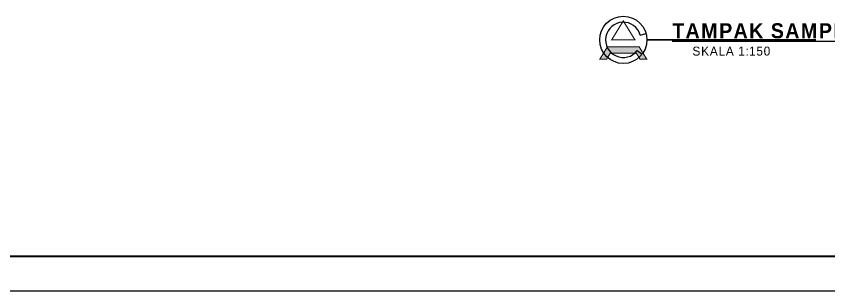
# Model space of a CAD drawing. Header units: millimetres. Extents: x -667 to -468, y -723 to -475.
# Drawn here: x -616.39 to -601.69, y -501.85 to -496.89 of the extents above; entities that cross this region are included whole.
import ezdxf

# ---------------------------------------------------------------- set-up
doc = ezdxf.new("R2010")
doc.units = ezdxf.units.MM
doc.layers.get('0').update_dxf_attribs({"lineweight": 9})
doc.layers.get('Defpoints').update_dxf_attribs({"lineweight": 0})
doc.layers.add('KOP', color=1, linetype='Continuous')
doc.layers.add('NOTASI', color=250, linetype='Continuous', lineweight=5)
doc.layers.add('TEXT1', color=5, linetype='Continuous', lineweight=5)
doc.styles.get("Standard").update_dxf_attribs({"font": 'arial.ttf'})

# ---------------------------------------------------------------- blocks, each defined once
blk = doc.blocks.new('EW2433')
at = {"layer": 'Defpoints'}
blk.add_line((482.7963, -209.9267), (502.9615, -209.9267), dxfattribs=at)
at = {"layer": 'KOP', "color": 11, "ltscale": 0.1}
for p, q in [((500.4465, -209.5956), (483.0215, -209.5956)), ((483.0239, -209.5931), (500.4441, -209.5931))]:
    blk.add_line(p, q, dxfattribs=at)

msp = doc.modelspace()

# ---------------------------------------------------------------- hatches: boundary and pattern name
msp.add_hatch(color=256).paths.add_polyline_path([(-605.171, -497.558), (-605.102, -497.669), (-604.981, -497.669), (-605.119, -497.444), (-605.692, -497.444), (-605.831, -497.669), (-605.709, -497.669), (-605.641, -497.558)])

# ---------------------------------------------------------------- linework, layer by layer
for p, q in [((-605.099, -497.233), (-604.995, -497.203)), ((-605.152, -497.513), (-605.066, -497.579))]:
    msp.add_line(p, q)
msp.add_circle((-605.406, -497.319), 0.427)
msp.add_arc((-605.406, -497.319), 0.319, 15.8129, 322.6169)
at = {"layer": 'NOTASI', "lineweight": 30, "ltscale": 0.6}
msp.add_line((-604.979, -497.319), (-601.925, -497.319), dxfattribs=at)
at = {"layer": 'TEXT1', "color": 3, "const_width": 0.0207}
for points in [[(-605.195, -497.319), (-605.406, -496.977), (-605.616, -497.319)], [(-605.171, -497.558), (-605.102, -497.669), (-604.981, -497.669), (-605.119, -497.444), (-605.692, -497.444), (-605.831, -497.669), (-605.709, -497.669), (-605.641, -497.558)]]:
    msp.add_lwpolyline(points, close=True, dxfattribs=at)

# ---------------------------------------------------------------- block references
at = {"xscale": 1.875, "yscale": 1.875, "zscale": 1.875}
msp.add_blockref('EW2433', (-1534.239, -108.239), dxfattribs=at)

# ---------------------------------------------------------------- texts
at = {"attachment_point": 5}
for s, insert, char_height, width in [('{\\f@Dotum|b1|i0|c0|p34;\\T1.1;\\LTAMPAK SAMPING KIRI}', (-602.269, -497.156), 0.27198, 5.19769), ('{\\fAvantGarde Md BT|b0|i0|c0|p34;\\T1.1;SKALA 1:150}', (-603.445, -497.523), 0.16093, 2.66492)]:
    msp.add_mtext(s, dxfattribs=dict(at, insert=insert, char_height=char_height, width=width))

doc.saveas('drawing.dxf')
